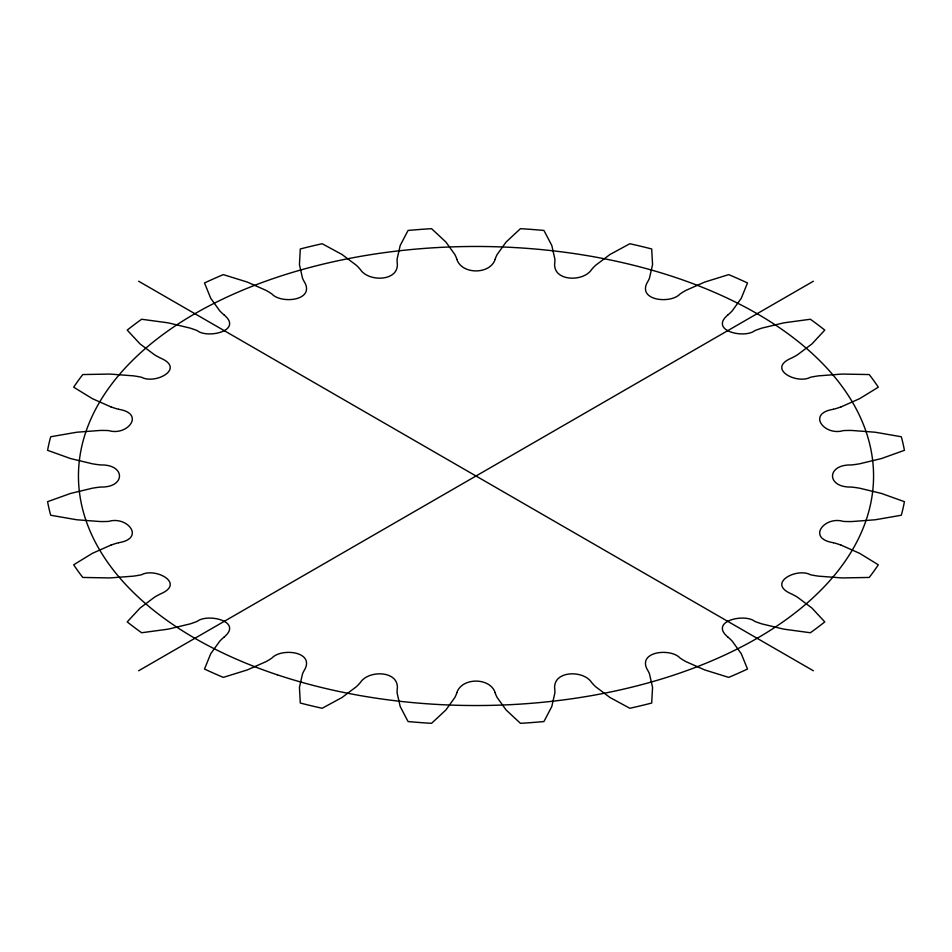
<?xml version="1.0" encoding="UTF-8"?>
<svg xmlns="http://www.w3.org/2000/svg" width="952" height="952" viewBox="0 0 952 952"><rect width="100%" height="100%" fill="white"/><g stroke="black" fill="none" stroke-linecap="round" stroke-linejoin="round"><path stroke-width="1.43" d="M495.123 259.408C490.113 274.735 461.887 274.735 456.877 259.408M456.877 692.592C461.887 677.277 490.113 677.277 495.123 692.592M224.255 636.959C243.022 621.144 207.476 613.159 197.207 621.347A69.889 40.353 0 0 1 189.829 623.965L168.135 629.153L141.646 632.747A430.697 248.662 0 0 1 127.223 621.894L140.087 608.042L154.379 597.285A69.889 40.353 0 0 1 160.662 593.846C185.735 583.183 155.105 567.344 141.55 574.734A69.889 40.353 0 0 1 133.256 576.162L109.968 577.935L82.776 577.447A430.697 248.662 0 0 1 73.697 564.798L92.332 553.35L110.968 545.091M727.744 315.041C708.978 330.856 744.523 338.841 754.793 330.653A69.889 40.353 0 0 1 762.171 328.035L783.865 322.847L810.354 319.253A430.697 248.662 0 0 1 824.777 330.106L811.913 343.958L797.621 354.715A69.889 40.353 0 0 1 791.338 358.154C766.265 368.817 796.895 384.656 810.449 377.266A69.889 40.353 0 0 1 818.744 375.838L842.032 374.065L869.224 374.553A430.697 248.662 0 0 1 878.303 387.202L859.668 398.65L841.032 406.909M138.647 670.767L813.353 281.233M118.584 542.723C145.668 538.463 127.437 515.722 108.683 521.398A69.889 40.353 0 0 1 100.031 521.529L76.743 519.768L50.694 515.234A430.697 248.662 0 0 1 47.6 501.656L70.734 493.386L92.427 488.197A69.889 40.353 0 0 1 100.852 487.031C125.676 487.662 125.676 464.35 100.852 464.957A69.889 40.353 0 0 1 92.427 463.802L70.734 458.614L47.6 450.344A430.697 248.662 0 0 1 50.694 436.766L76.743 432.232L100.031 430.459A69.889 40.353 0 0 1 108.695 430.59C127.437 436.29 145.668 413.525 118.584 409.277M833.417 409.277C806.332 413.537 824.563 436.278 843.317 430.601A69.889 40.353 0 0 1 851.969 430.471L875.257 432.232L901.306 436.766A430.697 248.662 0 0 1 904.4 450.344L881.266 458.614L859.573 463.802A69.889 40.353 0 0 1 851.147 464.969C826.324 464.338 826.324 487.65 851.147 487.043A69.889 40.353 0 0 1 859.573 488.197L881.266 493.386L904.4 501.656A430.697 248.662 0 0 1 901.306 515.234L875.257 519.768L851.969 521.541A69.889 40.353 0 0 1 843.305 521.41C824.563 515.71 806.332 538.475 833.417 542.723M841.032 545.091L859.668 553.35L878.303 564.798A430.697 248.662 0 0 1 869.224 577.447L842.032 577.935L818.744 576.174A69.889 40.353 0 0 1 810.438 574.746C796.895 567.332 766.289 583.159 791.326 593.858A69.889 40.353 0 0 1 797.609 597.297L811.913 608.042L824.777 621.894A430.697 248.662 0 0 1 810.354 632.747L783.865 629.153L762.159 623.976A69.889 40.353 0 0 1 754.781 621.358C744.523 613.147 708.978 621.156 727.744 636.959M110.968 406.909L92.332 398.65L73.697 387.202A430.697 248.662 0 0 1 82.776 374.553L109.968 374.065L133.256 375.826A69.889 40.353 0 0 1 141.562 377.254C155.105 384.667 185.711 368.84 160.674 358.142A69.889 40.353 0 0 1 154.391 354.703L140.087 343.958L127.223 330.106A430.697 248.662 0 0 1 141.646 319.253L168.135 322.847L189.841 328.023A69.889 40.353 0 0 1 197.219 330.642C207.476 338.852 243.022 330.844 224.255 315.041M138.647 281.233L813.353 670.767M727.768 636.947A69.889 40.353 0 0 1 732.278 641.22L741.275 653.738L747.498 669.042A430.697 248.662 0 0 1 728.697 677.372L704.718 669.934L686.071 661.688A69.889 40.353 0 0 1 680.109 658.058C670.815 647.907 637.947 651.216 647.015 669.089A69.889 40.353 0 0 1 649.478 673.885L652.56 687.32L651.703 703.028A430.697 248.662 0 0 1 629.808 708.264L609.982 697.507L595.678 686.749A69.889 40.353 0 0 1 591.537 682.358C583.564 670.065 553.778 670.303 554.623 688.07A69.889 40.353 0 0 1 554.861 693.068L551.803 706.503L543.949 721.545A430.697 248.662 0 0 1 520.447 723.33L506.119 709.978L497.123 697.459A69.889 40.353 0 0 1 495.099 692.592M833.428 542.711A69.889 40.353 0 0 1 841.032 545.103M841.032 406.897A69.889 40.353 0 0 1 833.428 409.289M727.768 315.053A69.889 40.353 0 0 0 732.278 310.78L741.275 298.262L747.498 282.958A430.697 248.662 0 0 0 728.697 274.628L704.718 282.066L686.071 290.312A69.889 40.353 0 0 0 680.109 293.942C670.815 304.093 637.947 300.784 647.015 282.911A69.889 40.353 0 0 0 649.478 278.115L652.56 264.68L651.703 248.972A430.697 248.662 0 0 0 629.808 243.736L609.982 254.493L595.678 265.251A69.889 40.353 0 0 0 591.537 269.642C583.564 281.935 553.778 281.697 554.623 263.93A69.889 40.353 0 0 0 554.861 258.932L551.803 245.497L543.949 230.455A430.697 248.662 0 0 0 520.447 228.67L506.119 242.022L497.123 254.541A69.889 40.353 0 0 0 495.099 259.408M456.9 259.408A69.889 40.353 0 0 0 454.866 254.553L445.881 242.022L431.553 228.67A430.697 248.662 0 0 0 408.051 230.455L400.197 245.497L397.127 258.932A69.889 40.353 0 0 0 397.353 263.93C398.257 281.697 368.436 281.923 360.439 269.654A69.889 40.353 0 0 0 356.31 265.251L342.018 254.493L322.192 243.736A430.697 248.662 0 0 0 300.296 248.972L299.44 264.68L302.498 278.115A69.889 40.353 0 0 0 304.961 282.911C314.089 300.772 281.173 304.081 271.867 293.954A69.889 40.353 0 0 0 265.917 290.324L247.282 282.066L223.303 274.628A430.697 248.662 0 0 0 204.501 282.958L210.725 298.262L219.71 310.792A69.889 40.353 0 0 0 224.232 315.053M118.572 409.289A69.889 40.353 0 0 1 110.968 406.897M110.968 545.103A69.889 40.353 0 0 1 118.572 542.711M224.232 636.947A69.889 40.353 0 0 0 219.722 641.22L210.725 653.738L204.501 669.042A430.697 248.662 0 0 0 223.303 677.372L247.282 669.934L265.929 661.688A69.889 40.353 0 0 0 271.891 658.058C281.185 647.907 314.053 651.216 304.985 669.089A69.889 40.353 0 0 0 302.522 673.885L299.44 687.32L300.296 703.028A430.697 248.662 0 0 0 322.192 708.264L342.018 697.507L356.322 686.749A69.889 40.353 0 0 0 360.463 682.358C368.436 670.065 398.222 670.303 397.377 688.07A69.889 40.353 0 0 0 397.139 693.068L400.197 706.503L408.051 721.545A430.697 248.662 0 0 0 431.553 723.33L445.881 709.978L454.877 697.459A69.889 40.353 0 0 0 456.9 692.592M277.21 674.778A397.567 229.539 0 0 0 873.567 476A397.567 229.539 0 0 0 277.21 277.222A397.567 229.539 0 0 0 277.21 674.778"/></g></svg>
